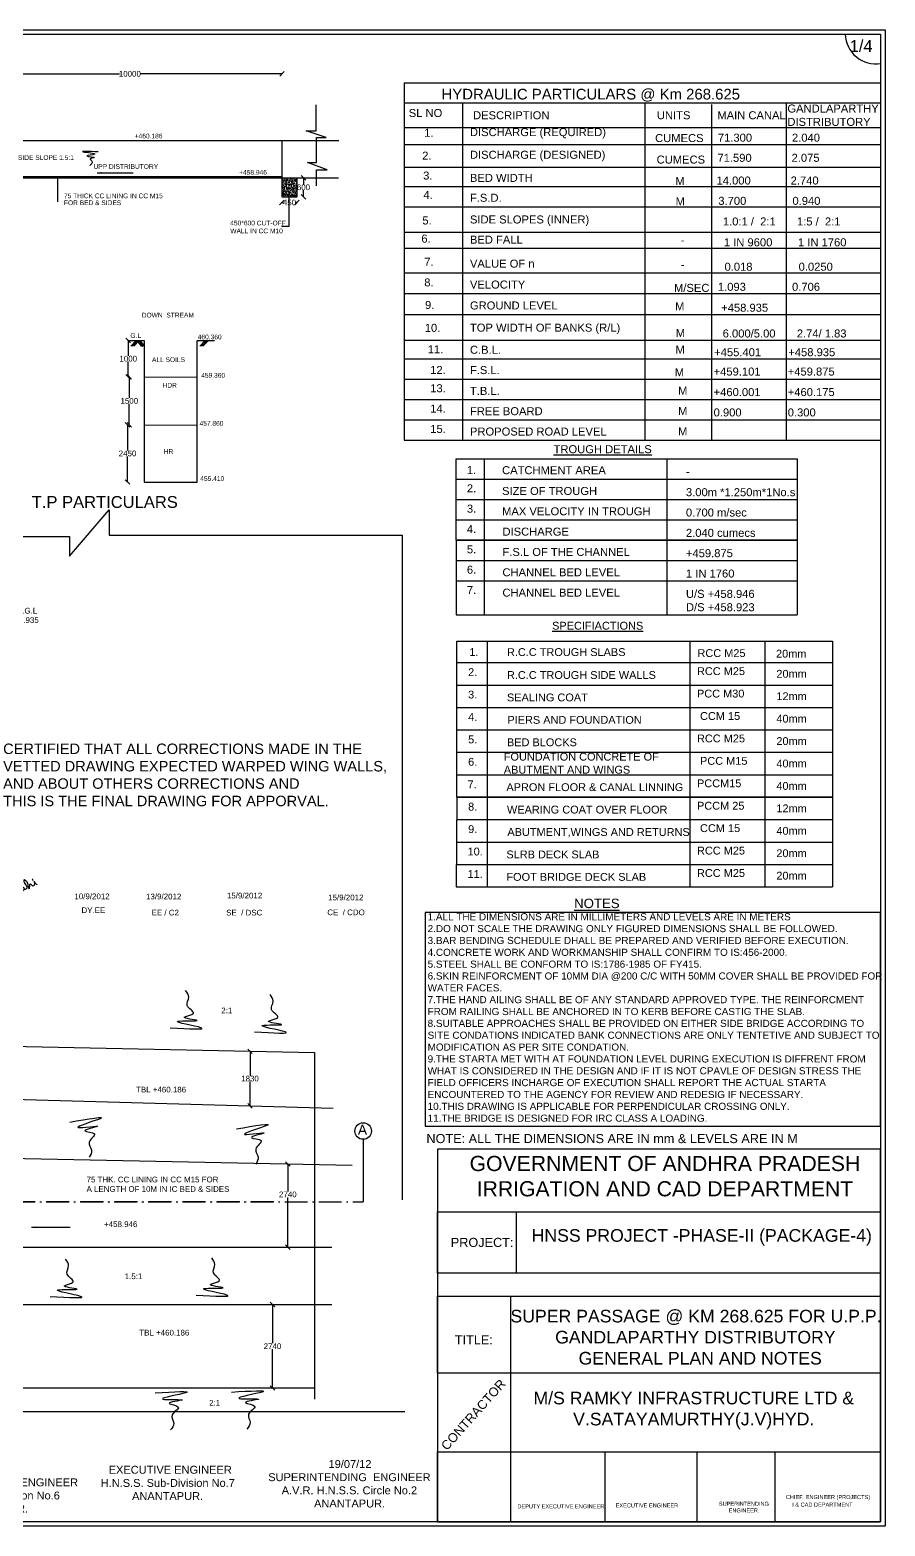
# Model space of a CAD drawing. Header units: millimetres. Extents: x 5124 to 6568637, y 2311 to 91879094.
# Drawn here: x 3508183 to 3526245, y 45929697 to 45961308 of the extents above; entities that cross this region are included whole.
import ezdxf

# ---------------------------------------------------------------- set-up
doc = ezdxf.new("R2010")
doc.units = ezdxf.units.MM
doc.header["$MEASUREMENT"] = 0
doc.linetypes.add('ACAD_ISO10W100', pattern=[18, 12, -3, 0, -3])
for name, color, linetype in [('DIMENSION', 7, 'Continuous'), ('DRAWING', 7, 'Continuous'), ('TEXT', 7, 'Continuous')]:
    doc.layers.add(name, color=color, linetype=linetype)
doc.styles.get("Standard").update_dxf_attribs({"font": 'arial.ttf', "height": 120})
doc.dimstyles.get("Standard").update_dxf_attribs({"dimtxt": 200, "dimasz": 110, "dimexe": 0.18, "dimexo": 0.0625, "dimgap": 0.09, "dimtad": 0, "dimtih": 1, "dimtoh": 1, "dimdec": 0, "dimzin": 0, "dimdsep": 46, "dimtxsty": 'Standard', "dimblk": 'OBLIQUE', "dimcen": 0.09, "dimse1": 1, "dimse2": 1, "dimadec": 0, "dimazin": 0, "dimtfac": 1, "dimtdec": 0, "dimtofl": 0, "dimtmove": 0, "dimatfit": 3, "dimfxl": 1, "dimtolj": 1, "dimtzin": 0, "dimarcsym": 0})

# ---------------------------------------------------------------- blocks, each defined once
blk = doc.blocks.new('_Oblique')
at = {"color": 0, "linetype": 'ByBlock', "lineweight": -2}
blk.add_line((-0.5, -0.5), (0.5, 0.5), dxfattribs=at)
blk = doc.blocks.new('*D53')
at = {"layer": 'Defpoints', "color": 0}
for p in [(3510259, 45954744), (3510593, 45954744), (3510593, 45953978)]:
    blk.add_point(p, dxfattribs=at)
at = {"layer": 'TEXT', "color": 0, "lineweight": -2}
for p, q in [((3510259, 45954744), (3510259, 45954423)), ((3510259, 45953978), (3510259, 45954300))]:
    blk.add_line(p, q, dxfattribs=at)
at = {"layer": 'TEXT', "color": 0, "lineweight": -2, "xscale": 95, "yscale": 95, "zscale": 95}
for p, rotation in [((3510259, 45954744), 90), ((3510259, 45953978), 270)]:
    blk.add_blockref('_Oblique', p, dxfattribs=dict(at, rotation=rotation))
at = {"layer": 'TEXT', "color": 0, "insert": (3510259, 45954361), "char_height": 120, "attachment_point": 5}
blk.add_mtext('\\A1;1000', dxfattribs=at)
blk = doc.blocks.new('*D54')
at = {"layer": 'Defpoints', "color": 0}
for p in [(3510593, 45953978), (3510282, 45952963), (3510593, 45952963)]:
    blk.add_point(p, dxfattribs=at)
at = {"layer": 'TEXT', "color": 0, "lineweight": -2}
for p, q in [((3510282, 45953978), (3510282, 45953532)), ((3510282, 45952963), (3510282, 45953409))]:
    blk.add_line(p, q, dxfattribs=at)
at = {"layer": 'TEXT', "color": 0, "lineweight": -2, "xscale": 95, "yscale": 95, "zscale": 95}
for p, rotation in [((3510282, 45953978), 90), ((3510282, 45952963), 270)]:
    blk.add_blockref('_Oblique', p, dxfattribs=dict(at, rotation=rotation))
at = {"layer": 'TEXT', "color": 0, "insert": (3510282, 45953470), "char_height": 120, "attachment_point": 5}
blk.add_mtext('\\A1;1500', dxfattribs=at)
blk = doc.blocks.new('*D55')
at = {"layer": 'Defpoints', "color": 0}
for p in [(3510593, 45952963), (3510244, 45951755), (3510593, 45951755)]:
    blk.add_point(p, dxfattribs=at)
at = {"layer": 'TEXT', "color": 0, "lineweight": -2}
for p, q in [((3510244, 45952963), (3510244, 45952420)), ((3510244, 45951755), (3510244, 45952298))]:
    blk.add_line(p, q, dxfattribs=at)
at = {"layer": 'TEXT', "color": 0, "lineweight": -2, "xscale": 95, "yscale": 95, "zscale": 95}
for p, rotation in [((3510244, 45952963), 90), ((3510244, 45951755), 270)]:
    blk.add_blockref('_Oblique', p, dxfattribs=dict(at, rotation=rotation))
at = {"layer": 'TEXT', "color": 0, "insert": (3510244, 45952359), "char_height": 120, "attachment_point": 5}
blk.add_mtext('\\A1;2450', dxfattribs=at)
blk = doc.blocks.new('*D98')
at = {"layer": 'Defpoints', "color": 0}
for p in [(3513825, 45958182), (3513960, 45958182), (3513825, 45957782)]:
    blk.add_point(p, dxfattribs=at)
at = {"layer": 'DIMENSION', "color": 0, "lineweight": -2}
for p, q in [((3513960, 45958182), (3513960, 45958044)), ((3513960, 45957782), (3513960, 45957921))]:
    blk.add_line(p, q, dxfattribs=at)
at = {"layer": 'DIMENSION', "color": 0, "lineweight": -2, "xscale": 95, "yscale": 95, "zscale": 95}
for p, rotation in [((3513960, 45958182), 90), ((3513960, 45957782), 270)]:
    blk.add_blockref('_Oblique', p, dxfattribs=dict(at, rotation=rotation))
at = {"layer": 'DIMENSION', "color": 0, "insert": (3513960, 45957982), "char_height": 120, "attachment_point": 5}
blk.add_mtext('\\A1;600', dxfattribs=at)
blk = doc.blocks.new('*D99')
at = {"layer": 'Defpoints', "color": 0}
for p in [(3513505, 45957782), (3513825, 45957782), (3513825, 45957660)]:
    blk.add_point(p, dxfattribs=at)
at = {"layer": 'DIMENSION', "color": 0, "lineweight": -2}
for p, q in [((3513505, 45957660), (3513530, 45957660)), ((3513825, 45957660), (3513800, 45957660))]:
    blk.add_line(p, q, dxfattribs=at)
at = {"layer": 'DIMENSION', "color": 0, "lineweight": -2, "xscale": 95, "yscale": 95, "zscale": 95, "rotation": 180}
blk.add_blockref('_Oblique', (3513505, 45957660), dxfattribs=at)
at = {"layer": 'DIMENSION', "color": 0, "lineweight": -2, "xscale": 95, "yscale": 95, "zscale": 95}
blk.add_blockref('_Oblique', (3513825, 45957660), dxfattribs=at)
at = {"layer": 'DIMENSION', "color": 0, "insert": (3513665, 45957660), "char_height": 120, "attachment_point": 5}
blk.add_mtext('\\A1;450', dxfattribs=at)
blk = doc.blocks.new('*D100')
at = {"layer": 'Defpoints', "color": 0}
for p in [(3507080, 45960387), (3513506, 45960380), (3513506, 45960366)]:
    blk.add_point(p, dxfattribs=at)
at = {"layer": 'DIMENSION', "color": 0, "lineweight": -2}
for p, q in [((3507080, 45960380), (3510073, 45960380)), ((3513506, 45960380), (3510513, 45960380))]:
    blk.add_line(p, q, dxfattribs=at)
at = {"layer": 'DIMENSION', "color": 0, "lineweight": -2, "xscale": 95, "yscale": 95, "zscale": 95, "rotation": 180}
blk.add_blockref('_Oblique', (3507080, 45960380), dxfattribs=at)
at = {"layer": 'DIMENSION', "color": 0, "lineweight": -2, "xscale": 95, "yscale": 95, "zscale": 95}
blk.add_blockref('_Oblique', (3513506, 45960380), dxfattribs=at)
at = {"layer": 'DIMENSION', "color": 0, "insert": (3510293, 45960380), "char_height": 120, "attachment_point": 5}
blk.add_mtext('\\A1;10000', dxfattribs=at)
blk = doc.blocks.new('*D109')
at = {"layer": 'Defpoints', "color": 0}
for p in [(3512831, 45939727), (3512935, 45939727), (3512910, 45938576)]:
    blk.add_point(p, dxfattribs=at)
at = {"layer": 'DIMENSION', "color": 0, "lineweight": -2}
for p, q in [((3512831, 45939727), (3512831, 45939213)), ((3512831, 45938576), (3512831, 45939090))]:
    blk.add_line(p, q, dxfattribs=at)
at = {"layer": 'DIMENSION', "color": 0, "lineweight": -2, "xscale": 95, "yscale": 95, "zscale": 95}
for p, rotation in [((3512831, 45939727), 90), ((3512831, 45938576), 270)]:
    blk.add_blockref('_Oblique', p, dxfattribs=dict(at, rotation=rotation))
at = {"layer": 'DIMENSION', "color": 0, "insert": (3512831, 45939151), "char_height": 120, "attachment_point": 5}
blk.add_mtext('\\A1;1830', dxfattribs=at)
blk = doc.blocks.new('*D110')
at = {"layer": 'Defpoints', "color": 0}
for p in [(3513629, 45937346), (3513722, 45937346), (3513718, 45935589)]:
    blk.add_point(p, dxfattribs=at)
at = {"layer": 'DIMENSION', "color": 0, "lineweight": -2}
for p, q in [((3513629, 45937346), (3513629, 45936765)), ((3513629, 45935589), (3513629, 45936642))]:
    blk.add_line(p, q, dxfattribs=at)
at = {"layer": 'DIMENSION', "color": 0, "lineweight": -2, "xscale": 95, "yscale": 95, "zscale": 95}
for p, rotation in [((3513629, 45937346), 90), ((3513629, 45935589), 270)]:
    blk.add_blockref('_Oblique', p, dxfattribs=dict(at, rotation=rotation))
at = {"layer": 'DIMENSION', "color": 0, "insert": (3513629, 45936704), "char_height": 120, "attachment_point": 5}
blk.add_mtext('\\A1;2740', dxfattribs=at)
blk = doc.blocks.new('*D111')
at = {"layer": 'Defpoints', "color": 0}
for p in [(3513305, 45934378), (3513661, 45934378), (3513748, 45932615)]:
    blk.add_point(p, dxfattribs=at)
at = {"layer": 'DIMENSION', "color": 0, "lineweight": -2}
for p, q in [((3513305, 45934378), (3513305, 45933558)), ((3513305, 45932615), (3513305, 45933435))]:
    blk.add_line(p, q, dxfattribs=at)
at = {"layer": 'DIMENSION', "color": 0, "lineweight": -2, "xscale": 95, "yscale": 95, "zscale": 95}
for p, rotation in [((3513305, 45934378), 90), ((3513305, 45932615), 270)]:
    blk.add_blockref('_Oblique', p, dxfattribs=dict(at, rotation=rotation))
at = {"layer": 'DIMENSION', "color": 0, "insert": (3513305, 45933496), "char_height": 120, "attachment_point": 5}
blk.add_mtext('\\A1;2740', dxfattribs=at)

msp = doc.modelspace()

# ---------------------------------------------------------------- hatches: boundary and pattern name
at = {"layer": 'DRAWING'}
h = msp.add_hatch(dxfattribs=at)
h.set_pattern_fill('AR-CONC,_O', color=256, scale=10)
h.set_pattern_definition([(50, (0, 0), (71.72601826, -6.2752135), [7.5, -82.5]), (355, (0, 0), (-13.87513336, 75.21921337), [6, -66]), (100.4514, (5.98, -0.52), (57.85093817, 68.94395421), [6.374019, -70.1142112]), (46.1842, (0, 20), (106.72410486, -16.55190143), [11.25, -123.75]), (96.6356, (8.89, 18.62), (93.46627055, 97.4117871), [9.5610288, -105.1713]), (351.1842, (0, 20), (93.46619451, 97.4118601), [9, -99]), (21, (10, 15), (59.69070521, -40.26188907), [7.5, -82.5]), (326, (10, 15), (24.33153319, 72.5150045), [6, -66]), (71.4514, (14.974, 11.645), (84.02226286, 32.25304967), [6.374019, -70.1142112]), (37.5, (0, 0), (1.215985532, 33.289385383), [0, -65.2, 0, -67, 0, -66.25]), (7.5, (0, 0), (26.306953744, 39.441171188), [0, -38.2, 0, -63.7, 0, -25.25]), (327.5, (-22.3, 0), (53.382243617, -2.255487173), [0, -25, 0, -78, 0, -103.5]), (317.5, (-32.3, 0), (58.318616934, 10.010498233), [0, -32.5, 0, -51.8, 0, -73.5])])
h.paths.add_polyline_path([(3513825, 45958182), (3513505, 45958182), (3513505, 45957782.5), (3513825, 45957782.5)])

# ---------------------------------------------------------------- linework, layer by layer
at = {"layer": 'DIMENSION'}
msp.add_circle((3515221.4, 45938043.6), 175.3, dxfattribs=at)
at = {"layer": 'DRAWING'}
for points in [[(3473293, 45961307.5), (3526245, 45961307.5), (3526245, 45929697), (3473293, 45929697)], [(3473386.1, 45961214.4), (3526151.9, 45961214.4), (3526151.9, 45929790.1), (3473386.1, 45929790.1)], [(3526151.9, 45942663), (3516528.5, 45942663), (3516528.5, 45938143), (3526151.9, 45938143)]]:
    msp.add_lwpolyline(points, close=True, dxfattribs=at)
for points in [[(3514234.5, 45958013), (3514234.5, 45958352.5), (3514458, 45958352.5), (3514042.5, 45958506), (3514235.5, 45958506), (3514235.5, 45959037), (3514438.5, 45959037), (3514019, 45959178.5), (3514225, 45959178.5), (3514225, 45959727)], [(3507080, 45958972.5), (3514708, 45958972.5)], [(3513505, 45958972.5), (3513505, 45957782.5), (3513825, 45957782.5), (3513825, 45958182)], [(3495400, 45958213), (3513505, 45958213)], [(3495400, 45958182), (3513505, 45958182)], [(3513505, 45958182), (3514702.5, 45958182)], [(3495402, 45950634.5), (3499574.5, 45950634.5), (3499574.5, 45950144.5), (3500237, 45951147), (3500237, 45950616.5), (3504066.5, 45950616.5), (3504066.5, 45950150), (3504758, 45951153.5), (3504758, 45950602), (3509020.5, 45950602), (3509020.5, 45950191), (3509858, 45951165), (3509858, 45950635.5), (3516045.5, 45950635.5), (3516043, 45936586.5)], [(3517186, 45950525.4), (3517186, 45948950.5)], [(3524388, 45950525.4), (3524388, 45948950.5)], [(3517200.6, 45945097.4), (3517185, 45943201.8)], [(3525132.7, 45945097.4), (3525132.7, 45943201.8)], [(3507762.5, 45939838.5), (3514190.5, 45939699.5), (3514190.5, 45932375.5)], [(3507565, 45938723), (3514584.5, 45938530)], [(3505642.5, 45937512), (3514990.5, 45937320.5)], [(3516101.5, 45932110.5), (3504473, 45932110.5), (3504473, 45931660.5), (3503556.5, 45932718.5), (3503556.5, 45932156.5), (3490920.5, 45932156.5), (3490920.5, 45931728), (3490611, 45932729.5), (3490611, 45932159.5), (3486282.5, 45932159.5), (3486282.5, 45931802), (3485703, 45932633), (3485703, 45932186), (3474026.5, 45932186), (3474026.5, 45936550.5)], [(3505642.5, 45935589), (3514560, 45935589)], [(3507565, 45934378), (3514560, 45934378)], [(3507713.5, 45932615), (3514190.5, 45932615)]]:
    msp.add_lwpolyline(points, dxfattribs=at)
at = {"layer": 'DRAWING', "linetype": 'ACAD_ISO10W100', "ltscale": 40}
for points in [[(3513334.5, 45936550.5), (3505642.5, 45936550.5)], [(3505642.5, 45936550.5), (3515221.4, 45936550.5)]]:
    msp.add_lwpolyline(points, dxfattribs=at)
at = {"layer": 'DRAWING'}
for points in [[(3509623.2, 45958732), (3509309.2, 45958732), (3509546.7, 45958679.5), (3509387.7, 45958645.5), (3509540.7, 45958609), (3509452.2, 45958583), (3509492.7, 45958532.5), (3509448.2, 45958440)], [(3508065.5, 45943162.5), (3508019, 45943108), (3507997.5, 45943180), (3508012.5, 45943205), (3508045.5, 45943186.5), (3508069.5, 45943156), (3508072, 45943152.5), (3508090.5, 45943153.5), (3508108.5, 45943167.5), (3508126, 45943177.5), (3508122, 45943195), (3508106, 45943230.5), (3508061.5, 45943323.5), (3508061.5, 45943352.5), (3508114.5, 45943314.5), (3508140, 45943236.5), (3508169, 45943160), (3508194, 45943268), (3508247, 45943223), (3508281, 45943248), (3508278.5, 45943302), (3508273.5, 45943309.5), (3508272.5, 45943313.5), (3508330, 45943253), (3508331.5, 45943255.5), (3508334, 45943257)], [(3508247, 45943345), (3508244, 45943359), (3508231.5, 45943358), (3508234.5, 45943350.5), (3508245.5, 45943346.5), (3508250, 45943346.5)], [(3511144.5, 45940226.5), (3511790, 45940226.5), (3511308, 45940361.5), (3511714.5, 45940380.5), (3511443.5, 45940449.5), (3511635.5, 45940531.5), (3511506.5, 45940695), (3511538, 45940871), (3511472, 45941012.5)], [(3512926, 45940139.9), (3513571.5, 45940139.9), (3513089.5, 45940274.9), (3513496, 45940293.9), (3513225, 45940362.9), (3513417, 45940444.9), (3513288, 45940608.4), (3513319.5, 45940784.4), (3513253.5, 45940925.9)], [(3509023.5, 45938233.9), (3509665.2, 45938304.1), (3509200.8, 45938117.5), (3509606.9, 45938142.8), (3509345, 45938044.8), (3509544.8, 45937984.1), (3509434.4, 45937807.6), (3509484.9, 45937636), (3509434.7, 45937488.2)], [(3512542.3, 45938089.6), (3513184, 45938159.9), (3512719.6, 45937973.2), (3513125.7, 45937998.6), (3512863.8, 45937900.5), (3513063.6, 45937839.9), (3512953.2, 45937663.3), (3513003.7, 45937491.8), (3512953.5, 45937343.9)], [(3508606.5, 45934550.9), (3509252, 45934550.9), (3508770, 45934685.9), (3509176.5, 45934704.9), (3508905.5, 45934773.9), (3509097.5, 45934855.9), (3508968.5, 45935019.4), (3509000, 45935195.4), (3508934, 45935336.9)], [(3511695, 45934578.9), (3512340.5, 45934578.9), (3511858.5, 45934713.9), (3512265, 45934732.9), (3511994, 45934801.9), (3512186, 45934883.9), (3512057, 45935047.4), (3512088.5, 45935223.4), (3512022.5, 45935364.9)], [(3510825.5, 45932513.1), (3511471, 45932513.1), (3510989, 45932378.1), (3511395.5, 45932359.1), (3511124.5, 45932290.1), (3511316.5, 45932208.1), (3511187.5, 45932044.6), (3511219, 45931868.6), (3511153, 45931727.1)], [(3512439.5, 45932528.6), (3513085, 45932528.6), (3512603, 45932393.6), (3513009.5, 45932374.6), (3512738.5, 45932305.6), (3512930.5, 45932223.6), (3512801.5, 45932060.1), (3512833, 45931884.1), (3512767, 45931742.6)]]:
    msp.add_spline(points, degree=3, dxfattribs=at)
at = {"layer": 'TEXT'}
for points in [[(3526151.9, 45960632.1), (3526151.9, 45953079.8)], [(3516090, 45960192.5), (3516090, 45952640.2)], [(3526151.9, 45960192.5), (3526151.9, 45952640.2)], [(3524153.9, 45959767.3), (3524153.9, 45952640.2)], [(3510259.4, 45954744.2), (3510592.9, 45954744.2), (3510592.9, 45951755.2), (3511714.4, 45951755.2), (3511714.4, 45954744.2), (3512081.9, 45954744.2)], [(3510426.1, 45954744.2), (3510310.4, 45954623.2)], [(3510460.9, 45954744.2), (3510345.1, 45954623.2)], [(3510491.9, 45954744.2), (3510376.1, 45954623.2)], [(3510440.4, 45954744.2), (3510536.9, 45954616.2)], [(3510470.9, 45954744.2), (3510567.4, 45954616.2)], [(3510502.9, 45954744.2), (3510599.4, 45954616.2)], [(3511886.6, 45954744.2), (3511770.9, 45954623.2)], [(3511921.4, 45954744.2), (3511805.6, 45954623.2)], [(3511952.4, 45954744.2), (3511836.6, 45954623.2)], [(3510592.9, 45953978.2), (3511714.4, 45953974.2)], [(3510592.9, 45952962.7), (3511714.4, 45952958.7)], [(3524388, 45950525.4), (3517186, 45950525.4), (3517186, 45952244), (3524388, 45952244)], [(3517775.6, 45952244), (3517775.6, 45948950.5)], [(3521635, 45952244), (3521635, 45948950.5)], [(3524388, 45952244), (3524388, 45950525.4)], [(3517839.2, 45948391.5), (3517839.2, 45943201.8)], [(3522121.6, 45948391.5), (3522121.6, 45943201.8)], [(3523708.3, 45948391.5), (3523708.3, 45943201.8)], [(3518454.5, 45936335.9), (3518454.5, 45935038.3)], [(3518335.5, 45934552.1), (3518335.5, 45929790.1)], [(3520324.7, 45931267.1), (3520324.7, 45929790.1)], [(3522266.5, 45931267.1), (3522266.5, 45929790.1)], [(3523915.3, 45931267.1), (3523915.3, 45929790.1)]]:
    msp.add_lwpolyline(points, dxfattribs=at)
at = {"layer": 'TEXT', "ltscale": 0.02}
for points in [[(3516090, 45960192.5), (3526151.9, 45960192.5)], [(3516090, 45959767.3), (3526151.9, 45959767.3)], [(3517321.7, 45959767.3), (3517321.7, 45952640.2)], [(3521172.4, 45959767.3), (3521172.4, 45952640.2)], [(3522577.8, 45959732.7), (3522577.8, 45952640.2)], [(3516090, 45959248.3), (3526151.9, 45959248.3)], [(3516090, 45958883.5), (3526151.9, 45958883.5)], [(3516090, 45958404.7), (3526151.9, 45958404.7)], [(3516090, 45957999.6), (3526151.9, 45957999.6)], [(3516090, 45957570), (3526151.9, 45957570)], [(3516090, 45957037.6), (3526151.9, 45957037.6)], [(3516090, 45956693.9), (3526151.9, 45956693.9)], [(3516090, 45956178.3), (3526151.9, 45956178.3)], [(3516090, 45955736.4), (3526151.9, 45955736.4)], [(3516090, 45955294.4), (3526151.9, 45955294.4)], [(3516090, 45954751.6), (3526151.9, 45954751.6)], [(3516090, 45954358.8), (3526151.9, 45954358.8)], [(3516090, 45953929.2), (3526151.9, 45953929.2)], [(3516090, 45953499.5), (3526151.9, 45953499.5)], [(3516090, 45953069.9), (3526151.9, 45953069.9)], [(3516090, 45952640.2), (3526151.9, 45952640.2)], [(3517186, 45952244), (3524388, 45952244)], [(3517186, 45951814.3), (3524388, 45951814.3)], [(3517186, 45951384.7), (3524388, 45951384.7)], [(3517186, 45950955.1), (3524388, 45950955.1)], [(3517186, 45950525.4), (3524388, 45950525.4)], [(3517186, 45950525.4), (3524388, 45950525.4)], [(3517186, 45950095.8), (3524388, 45950095.8)], [(3517186, 45949666.1), (3524388, 45949666.1)], [(3517186, 45948950.5), (3524388, 45948950.5)], [(3517200.6, 45947940.7), (3525132.7, 45947940.7)], [(3517200.6, 45947466.8), (3525132.7, 45947466.8)], [(3517200.6, 45946992.9), (3525132.7, 45946992.9)], [(3517200.6, 45946992.9), (3525132.7, 45946992.9)], [(3517200.6, 45946519), (3525132.7, 45946519)], [(3517200.6, 45946045.1), (3525132.7, 45946045.1)], [(3517188.9, 45945571.2), (3525132.7, 45945571.2)], [(3517200.6, 45945097.4), (3525132.7, 45945097.4)], [(3517200.6, 45944623.5), (3525132.7, 45944623.5)], [(3517188.9, 45944149.6), (3525132.7, 45944149.6)], [(3517188.9, 45943675.7), (3525132.7, 45943675.7)], [(3517188.9, 45943201.8), (3525132.7, 45943201.8)]]:
    msp.add_lwpolyline(points, dxfattribs=at)
at = {"layer": 'TEXT'}
for points in [[(3517200.6, 45948391.5), (3525132.7, 45948391.5), (3525132.7, 45945097.4), (3517200.6, 45945097.4)], [(3526151.9, 45937662.1), (3516792.6, 45937662.1), (3516792.6, 45929790.1), (3526151.9, 45929790.1)], [(3516792.6, 45936335.9), (3526151.9, 45936335.9), (3526151.9, 45935038.3), (3516792.6, 45935038.3)], [(3516792.6, 45934552.1), (3526151.9, 45934552.1), (3526151.9, 45932924.4), (3516792.6, 45932924.4)], [(3516792.6, 45931267.1), (3526151.9, 45931267.1), (3526151.9, 45929790.1), (3516792.6, 45929790.1)]]:
    msp.add_lwpolyline(points, close=True, dxfattribs=at)
msp.add_arc((3526046.6, 45961232.7), 641.8, 181.62867, 279.44511, dxfattribs=at)

# ---------------------------------------------------------------- texts
at = {"layer": 'DRAWING', "char_height": 169.08, "attachment_point": 1}
for s, insert, width in [('GANDLAPARTHY\\PDISTRIBUTORY', (3524181.9, 45959731), 2130.402), ('CUMECS', (3521387.4, 45959107.3), 1049.458), ('M \\P', (3521820.2, 45957772.7), 169.662), ('M \\P', (3521823.5, 45954990.5), 169.662), ('M \\P', (3521802.4, 45954159.9), 169.662)]:
    msp.add_mtext(s, dxfattribs=dict(at, insert=insert, width=width))
at = {"layer": 'TEXT'}
for s, height, p in [('1/4', 250, (3525496.5, 45960841.9)), ('+460.186', 100, (3510395.7, 45959015.5)), ('SIDE SLOPE 1.5:1', 100, (3507930.7, 45958560.1)), ('UPP DISTRIBUTORY', 100, (3509524.6, 45958371.4)), ('+458.946', 100, (3512601.7, 45958248)), ('75 THICK CC LINING IN CC M15', 100, (3508901.3, 45957751.2)), ('FOR BED & SIDES', 100, (3508900.4, 45957606.1)), ('DOWN  STREAM', 100, (3510544.4, 45955232.2)), ('G.L', 100, (3510304.7, 45954798.8)), ('460.360', 100, (3511727.4, 45954770.7)), ('ALL SOILS', 100, (3510759.9, 45954290.7)), ('HDR', 100, (3510983, 45953750.7)), ('459.360', 100, (3511800.5, 45953960)), ('457.860', 100, (3511765, 45952946)), ('HR', 100, (3511009.6, 45952351)), ('455.410', 100, (3511781.5, 45951780)), ('T.P PARTICULARS', 250, (3508220.8, 45951208.8)), ('I & CAD DEPARTMENT', 84.716, (3524283.6, 45930108.2))]:
    msp.add_text(s, height=height, dxfattribs=at).set_placement(p)
msp.add_text('CONTRACTOR', height=191.73, rotation=48.32395, dxfattribs=at).set_placement((3516991.1, 45931280.2))
at = {"layer": 'TEXT', "attachment_point": 1}
for s, insert, char_height, width in [('\\PHYDRAULIC PARTICULARS @ Km 268.625', (3516876.4, 45960438.9), 225.439, 9587.73), (' SL NO', (3516118.5, 45959636.8), 169.08, 1246.691), (' DESCRIPTION ', (3517476.5, 45959589), 169.08, 2881.579), ('UNITS', (3521425, 45959589), 169.08, 1122.152), ('MAIN CANAL   ', (3522702.6, 45959589), 169.08, 4726.042), ('1.', (3516510.3, 45959219.2), 169.08, 249.601), ('DISCHARGE (REQUIRED)', (3517476.5, 45959233.2), 169.08, 4714.53), ('71.300 ', (3522713.2, 45959115.3), 169.08, 930.583), ('2.040', (3524278.9, 45959115.3), 169.08, 930.583), ('2.', (3516466.9, 45958735.1), 169.08, 249.601), ('DISCHARGE (DESIGNED)', (3517476.5, 45958754.5), 169.08, 4692.95), ('  \\PCUMECS \\P ', (3521419.4, 45958934.6), 169.08, 1054.794), ('\\P71.590', (3522705.1, 45958972.1), 169.08, 1151.34), ('\\P2.075', (3524270.8, 45958972.1), 169.08, 1151.34), ('3.', (3516488.1, 45958314.9), 169.08, 249.601), ('BED WIDTH', (3517476.5, 45958266.4), 169.08, 2134.305), ('M ', (3521815.3, 45958200.5), 169.08, 198.828), ('14.000', (3522685.2, 45958210.4), 169.08, 615.829), ('2.740', (3524250.8, 45958210.4), 169.08, 615.829), ('4.', (3516494.2, 45957906.1), 169.08, 249.601), ('F.S.D.', (3517476.5, 45957845.9), 169.08, 1042.135), ('3.700 ', (3522723.1, 45957780.8), 169.08, 773.206), ('0.940', (3524288.8, 45957780.8), 169.08, 773.206), ('450*600 CUT-OFF \\PWALL IN CC M10', (3512414.3, 45957277.5), 100, 1654.139), ('5.', (3516471.6, 45957366.4), 169.08, 249.601), ('SIDE SLOPES (INNER)', (3517476.5, 45957387.3), 169.08, 17183.654), ('1.0:1 /  2:1', (3522818.9, 45957345.5), 169.08, 1700.624), ('1:5 /  2:1', (3524384.5, 45957345.5), 169.08, 1239.041), ('6.', (3516450.9, 45956982.7), 169.08, 249.601), ('BED FALL', (3517476.5, 45956960.7), 169.08, 1805.069), ('-', (3521928.1, 45956951.6), 169.1, 198.828), ('1 IN 9600', (3522840.2, 45956904.7), 169.08, 1182.746), ('1 IN 1760', (3524405.8, 45956904.7), 169.08, 1182.746), ('7.', (3516511.4, 45956492.5), 169.08, 249.601), ('VALUE OF n', (3517476.5, 45956454.2), 169.08, 2231.892), ('-', (3521928.1, 45956436), 169.1, 198.828), (' 0.018 \\P', (3522788.2, 45956389.1), 169.08, 774.312), (' 0.0250', (3524353.8, 45956389.1), 169.08, 774.312), ('8.', (3516511.4, 45956057.5), 169.08, 249.601), ('VELOCITY', (3517476.5, 45956012.3), 169.08, 1929.583), ('M/SEC', (3521787.2, 45955942), 169.08, 733.413), ('1.093', (3522714.2, 45955964.8), 169.08, 773.897), ('0.706', (3524279.9, 45955964.8), 169.08, 773.897), ('9.', (3516527.6, 45955581.2), 169.08, 249.601), ('GROUND LEVEL', (3517476.5, 45955570.3), 169.08, 4437.375), ('M ', (3521808.9, 45955553.9), 169.08, 198.828), ('+458.935', (3522783.3, 45955522.7), 169.08, 773.206), ('10.', (3516522.4, 45955097.8), 169.08, 249.601), ('TOP WIDTH OF BANKS (R/L)', (3517476.5, 45955101.4), 169.08, 5235.12), ('6.000/5.00 ', (3522815, 45954978.6), 169.08, 1402.576), ('2.74/ 1.83', (3524380.7, 45954978.6), 169.08, 1402.576), ('11.', (3516585.1, 45954645), 169.08, 249.601), ('C.B.L.', (3517476.5, 45954634.7), 169.08, 1033.35), ('M ', (3521817.7, 45954638.3), 169.08, 198.828), ('+455.401', (3522635.4, 45954582.9), 169.08, 1253.904), ('+458.935', (3524201.1, 45954582.9), 169.08, 1253.904), ('12.', (3516637.4, 45954207.8), 169.08, 249.601), ('F.S.L.', (3517476.5, 45954205.1), 169.08, 977.205), ('\\P+459.101', (3522623.6, 45954456.1), 169.08, 2406.588), ('\\P+459.875', (3524189.2, 45954456.1), 169.08, 2406.588), ('13.', (3516638.2, 45953821.6), 169.08, 249.601), ('T.B.L.', (3517476.5, 45953766.1), 169.08, 1000.121), ('M ', (3521873.3, 45953769.8), 169.08, 340.086), ('+460.001', (3522623.6, 45953740.2), 169.08, 3060.399), ('+460.175', (3524189.2, 45953740.2), 169.08, 3060.399), ('14.', (3516638.2, 45953392), 169.08, 249.601), ('FREE BOARD', (3517476.5, 45953336.5), 169.08, 2565.018), ('M ', (3521873.3, 45953340.1), 169.08, 340.086), ('0.900', (3522623.6, 45953310.6), 169.08, 1253.904), ('0.300', (3524189.2, 45953310.6), 169.08, 1253.904), ('15.', (3516638.2, 45952962.3), 169.08, 249.601), ('PROPOSED ROAD LEVEL', (3517476.5, 45952906.9), 169.08, 3308.131), ('M ', (3521873.3, 45952910.5), 169.08, 340.086), ('1.', (3517411.1, 45952093), 169.08, 249.601), ('CATCHMENT AREA', (3518155.3, 45952090.2), 169.08, 2719.603), ('\\P-', (3522039.1, 45952341.3), 169.1, 2406.588), ('2.', (3517411.9, 45951706.8), 169.08, 249.601), ('SIZE OF TROUGH', (3518155.3, 45951651.3), 169.08, 2023.054), ('3.00m *1.250m*1No.s', (3522039.1, 45951625.4), 169.08, 3060.399), ('3.', (3517411.9, 45951277.2), 169.08, 249.601), ('MAX VELOCITY IN TROUGH', (3518155.3, 45951221.7), 169.08, 3606.545), ('0.700 m/sec', (3522039.1, 45951195.8), 169.08, 2239.959), ('4.', (3517411.9, 45950847.5), 169.08, 249.601), ('DISCHARGE', (3518163.3, 45950792), 169.08, 3308.131), ('2.040 cumecs', (3522039.1, 45950766.1), 169.08, 2128.859), ('5.', (3517411.9, 45950417.9), 169.08, 249.601), ('F.S.L OF THE CHANNEL', (3518163.3, 45950362.4), 169.08, 3308.131), ('+459.875', (3522039.1, 45950336.5), 169.08, 2128.859), ('6.', (3517411.9, 45949988.2), 169.08, 249.601), ('CHANNEL BED LEVEL', (3518163.3, 45949932.8), 169.08, 3308.131), ('1 IN 1760', (3522039.1, 45949906.9), 169.08, 2128.859), ('7.', (3517411.9, 45949558.6), 169.08, 249.601), ('CHANNEL BED LEVEL', (3518163.3, 45949503.1), 169.08, 3308.131), ('U/S +458.946\\PD/S +458.923', (3522039.1, 45949477.2), 169.08, 2128.859), ('AVG.G.L\\P+458.935', (3507665.4, 45949097.7), 120, 581.969), ('{\\LSPECIFIACTIONS}', (3519211.5, 45948802.6), 165.449, 4646.735), ('1.', (3517463.7, 45948248.1), 165.45, 275.309), ('R.C.C TROUGH SLABS', (3518258.1, 45948245), 165.449, 4646.735), ('RCC M25', (3522282.6, 45948223.8), 165.45, 992.321), ('20mm', (3523942, 45948211.3), 165.45, 992.321), ('2.', (3517438.1, 45947822.1), 165.45, 275.309), ('R.C.C TROUGH SIDE WALLS', (3518258.1, 45947760.9), 165.449, 3750.82), ('RCC M25', (3522272.3, 45947842.5), 165.45, 992.321), ('20mm', (3523949.2, 45947786.5), 165.45, 992.321), ('3.', (3517438.1, 45947348.2), 165.45, 275.309), ('SEALING COAT', (3518258.1, 45947287), 165.449, 3978.006), ('PCC M30', (3522272.3, 45947368.6), 165.45, 992.321), ('12mm', (3523949.2, 45947312.6), 165.45, 992.321), ('4.', (3517438.1, 45946874.3), 165.45, 275.309), ('PIERS AND FOUNDATION', (3518266.9, 45946813.1), 165.449, 3648.856), (' CCM 15', (3522272.3, 45946894.7), 165.45, 992.321), ('40mm', (3523949.2, 45946838.7), 165.45, 992.321), ('CERTIFIED THAT ALL CORRECTIONS MADE IN THE \\PVETTED DRAWING EXPECTED WARPED WING WALLS,\\PAND ABOUT OTHERS CORRECTIONS AND \\PTHIS IS THE FINAL DRAWING FOR APPORVAL. ', (3507616.4, 45946229.5), 220.453, 8128.317), ('5.', (3517438.1, 45946400.4), 165.45, 275.309), ('BED BLOCKS', (3518258.1, 45946339.2), 165.45, 3978.006), ('RCC M25', (3522272.3, 45946420.9), 165.45, 1302.421), ('20mm', (3523949.2, 45946364.8), 165.45, 992.321), ('6.', (3517438.1, 45945926.5), 165.45, 275.309), ('FOUNDATION CONCRETE OF ABUTMENT AND WINGS', (3518191.3, 45946035.7), 165.449, 3648.856), (' PCC M15', (3522272.3, 45945947), 165.45, 1360.521), ('40mm', (3523949.2, 45945890.9), 165.45, 992.321), ('7.', (3517426.4, 45945452.6), 165.45, 275.309), ('APRON FLOOR & CANAL LINNING', (3518246.4, 45945391.4), 165.449, 3978.006), ('\\pt330.9;PCCM15', (3522272.3, 45945473.1), 165.449, 992.321), ('40mm', (3523949.2, 45945417), 165.45, 992.321), ('8.', (3517438.1, 45944978.8), 165.45, 275.309), ('WEARING COAT OVER FLOOR ', (3518258.1, 45944917.6), 165.449, 3978.006), ('PCCM 25', (3522272.3, 45944999.2), 165.45, 992.321), ('12mm', (3523949.2, 45944943.1), 165.45, 992.321), ('9.', (3517438.1, 45944504.9), 165.45, 275.309), ('ABUTMENT,WINGS AND RETURNS', (3518266.9, 45944443.7), 165.449, 4458.756), (' CCM 15', (3522272.3, 45944525.3), 165.45, 992.321), ('40mm', (3523949.2, 45944469.2), 165.45, 992.321), ('10.', (3517426.4, 45944031), 165.45, 275.309), ('SLRB DECK SLAB', (3518246.4, 45943969.8), 165.449, 3978.006), ('\\pt330.9;RCC M25', (3522272.3, 45944051.4), 165.449, 992.321), ('20mm', (3523949.2, 45943995.3), 165.45, 992.321), ('11.', (3517426.4, 45943557.1), 165.45, 275.309), ('FOOT BRIDGE DECK SLAB', (3518246.4, 45943495.9), 165.449, 3978.006), ('\\pt330.9;RCC M25', (3522272.3, 45943577.5), 165.449, 992.321), ('20mm', (3523949.2, 45943521.4), 165.45, 992.321), ('10/9/2012', (3509122, 45943061.7), 120, 581.969), ('13/9/2012', (3510635.2, 45943058), 120, 581.969), ('15/9/2012', (3512343.7, 45943077.5), 120, 581.969), ('15/9/2012', (3514481.2, 45943038), 120, 581.969), ('DY.EE', (3509271.4, 45942768.1), 120, 581.969), (' EE / C2', (3510705.5, 45942718.7), 120, 805.889), ('SE  / DSC', (3512328, 45942717.9), 120, 805.889), ('CE  / CDO', (3514463.9, 45942723.7), 120, 805.889), ('{\\LNOTES}', (3519676.5, 45942953.2), 200, 3978.006), ('1.ALL THE DIMENSIONS ARE IN MILLIMETERS AND LEVELS ARE IN METERS\\P2.DO NOT SCALE THE DRAWING ONLY FIGURED DIMENSIONS SHALL BE FOLLOWED.\\P3.BAR BENDING SCHEDULE DHALL BE PREPARED AND VERIFIED BEFORE EXECUTION.\\P4.CONCRETE WORK AND WORKMANSHIP SHALL CONFIRM TO IS:456-2000.\\P5.STEEL SHALL BE CONFORM TO IS:1786-1985 OF FY415.\\P6.SKIN REINFORCMENT OF 10MM DIA @200 C/C WITH 50MM COVER SHALL BE PROVIDED FOR WATER FACES.\\P7.THE HAND AILING SHALL BE OF ANY STANDARD APPROVED TYPE. THE REINFORCMENT FROM RAILING SHALL BE ANCHORED IN TO KERB BEFORE CASTIG THE SLAB.\\P8.SUITABLE APPROACHES SHALL BE PROVIDED ON EITHER SIDE BRIDGE ACCORDING TO SITE CONDATIONS INDICATED BANK CONNECTIONS ARE ONLY TENTETIVE AND SUBJECT TO MODIFICATION AS PER SITE CONDATION.\\P9.THE STARTA MET WITH AT FOUNDATION LEVEL DURING EXECUTION IS DIFFRENT FROM WHAT IS CONSIDERED IN THE DESIGN AND IF IT IS NOT CPAVLE OF DESIGN STRESS THE FIELD OFFICERS INCHARGE OF EXECUTION SHALL REPORT THE ACTUAL STARTA ENCOUNTERED TO THE AGENCY FOR REVIEW AND REDESIG IF NECESSARY.\\P10.THIS DRAWING IS APPLICABLE FOR PERPENDICULAR CROSSING ONLY.\\P11.THE BRIDGE IS DESIGNED FOR IRC CLASS A LOADING.', (3516582.9, 45942645.8), 150.152, 9597.63), ('2:1', (3512224.1, 45940650.6), 120, 1373.487), ('TBL +460.186', (3510423.6, 45938979.3), 120, 1373.487), ('A', (3515108.4, 45938174.9), 210, 1329.683), ('NOTE: ALL THE DIMENSIONS ARE IN mm & LEVELS ARE IN M', (3516557.3, 45937980), 191.729, 7825.409), ('75 THK. CC LINING IN CC M15 FOR \\PA LENGTH OF 10M IN IC BED & SIDES', (3509378.6, 45937078.8), 120, 3036.72), ('+458.946', (3509748.6, 45936134.8), 120, 697.462), ('PROJECT:', (3517071.9, 45935786.4), 191.73, 1788.899), ('1.5:1', (3510183.9, 45935034.5), 120, 343.274), ('\\pi923.21;SUPER PASSAGE @ KM 268.625 FOR U.P.P. \\P\\pi1866.5;GANDLAPARTHY DISTRIBUTORY\\P\\pi2154.6;  GENERAL PLAN AND NOTES', (3517409.6, 45934266.5), 266.871, 9634.817), ('TBL +460.186', (3510492.1, 45933843.3), 120, 1373.487), ('TITLE:', (3517156.7, 45933727.5), 191.73, 1039.673), ('2:1', (3511968.1, 45932361.8), 120, 1373.487), ('\\pi1448.8;M/S RAMKY INFRASTRUCTURE LTD &\\P\\pi2286.6;V.SATAYAMURTHY(J.V)HYD.', (3517369.5, 45932535.6), 266.871, 9634.817), ('\\pi2423.7;19/07/12\\P\\pi1150.1;SUPERINTENDING  ENGINEER\\P\\pi1434.1;A.V.R. H.N.S.S. Circle No.2\\P\\pi2117.7;ANANTAPUR.', (3512066, 45931091.2), 166.736, 5716.547), ('\\pi1063.2;DEPUTY EXECUTIVE ENGINEER\\P\\pi1455.5;H.N.S.S. Sub-Division No.6 \\P\\pi2117.7;ANANTAPUR.', (3504525.3, 45930703.9), 166.736, 5716.547), ('\\pi1494.2;  EXECUTIVE ENGINEER\\P\\pi1455.4;H.N.S.S. Sub-Division No.7\\P\\pi2117.7;ANANTAPUR.', (3508221.9, 45930969.9), 166.736, 5716.547), ('DEPUTY EXECUTIVE ENGINEER  ', (3518479.3, 45930156.6), 84.716, 2379.31), ('  EXECUTIVE ENGINEER  ', (3520488.3, 45930174.9), 84.716, 2379.31), ('\\pi223.16;SUPERINTENDING \\P\\pi430.44;ENGINEER.', (3522510.5, 45930210.7), 84.716, 1492.265), ('CHIEF  ENGINEER (PROJECTS)', (3524148.5, 45930352), 84.716, 1908.494)]:
    msp.add_mtext(s, dxfattribs=dict(at, insert=insert, char_height=char_height, width=width))
at = {"layer": 'TEXT', "insert": (3519243, 45952533.9), "char_height": 169.08, "width": 2719.603, "attachment_point": 1, "line_spacing_factor": 0.7}
msp.add_mtext('{\\LTROUGH DETAILS}', dxfattribs=at)
at = {"layer": 'TEXT', "color": 7, "width": 9132.992, "attachment_point": 5}
for s, insert, char_height in [('GOVERNMENT OF ANDHRA PRADESH\\PIRRIGATION AND CAD DEPARTMENT', (3521595, 45937088.5), 320.245), ('HNSS PROJECT -PHASE-II (PACKAGE-4)', (3522373.2, 45935797.3), 266.871)]:
    msp.add_mtext(s, dxfattribs=dict(at, insert=insert, char_height=char_height))

# ---------------------------------------------------------------- dimensions: what is measured, and where the dimension line sits
at = {"layer": 'DIMENSION'}
for base, p1, p2, text, picture, middle in [((3513506.5, 45960380), (3507080, 45960387), (3513506.5, 45960365.5), '10000', '*D100', (3510293.2, 45960380)), ((3513825, 45957660.5), (3513505, 45957782.5), (3513825, 45957782.5), '450', '*D99', (3513665, 45957660.5))]:
    dim = msp.add_linear_dim(base=base, p1=p1, p2=p2, text=text, dimstyle='Standard', override={"dimasz": 95, "dimarcsym": 1}, dxfattribs=at)
    dim.commit()
    dim.dimension.update_dxf_attribs({"geometry": picture, "text_midpoint": middle})
for base, p1, p2, text, picture, middle in [((3513960.5, 45958182), (3513825, 45957782.5), (3513825, 45958182), '600', '*D98', (3513960.5, 45957982.2)), ((3512831.5, 45939726.6), (3512910.4, 45938576), (3512935.3, 45939726.6), '1830', '*D109', (3512831.5, 45939151.3)), ((3513305.5, 45934378), (3513748, 45932615), (3513661, 45934378), '2740', '*D111', (3513305.5, 45933496.5))]:
    dim = msp.add_linear_dim(base=base, p1=p1, p2=p2, angle=90, text=text, dimstyle='Standard', override={"dimasz": 95, "dimarcsym": 1}, dxfattribs=at)
    dim.commit()
    dim.dimension.update_dxf_attribs({"geometry": picture, "text_midpoint": middle})
dim = msp.add_linear_dim(base=(3513629, 45937346.5), p1=(3513717.5, 45935589), p2=(3513722.3, 45937346.5), angle=90, text='2740', dimstyle='Standard', override={"dimasz": 95, "dimarcsym": 1}, dxfattribs=at)
dim.commit()
dim.dimension.update_dxf_attribs({"geometry": '*D110', "text_midpoint": (3513629, 45936703.5), "dimtype": 160})
at = {"layer": 'TEXT'}
for base, p1, p2, text, picture, middle in [((3510259.4, 45954744.2), (3510592.9, 45953978.2), (3510592.9, 45954744.2), '1000', '*D53', (3510259.4, 45954361.2)), ((3510282.4, 45952962.7), (3510592.9, 45953978.2), (3510592.9, 45952962.7), '1500', '*D54', (3510282.4, 45953470.4)), ((3510243.9, 45951755.2), (3510592.9, 45952962.7), (3510592.9, 45951755.2), '2450', '*D55', (3510243.9, 45952358.9))]:
    dim = msp.add_linear_dim(base=base, p1=p1, p2=p2, angle=90, text=text, dimstyle='Standard', override={"dimasz": 95, "dimarcsym": 1}, dxfattribs=at)
    dim.commit()
    dim.dimension.update_dxf_attribs({"geometry": picture, "text_midpoint": middle})

# ---------------------------------------------------------------- leaders
at = {"layer": 'DIMENSION'}
msp.add_leader([(3515221.4, 45937868.3), (3515221.4, 45936550.5)], dimstyle='Standard', override={"dimasz": 95, "dimgap": 0.09, "dimtad": 0, "dimarcsym": 1}, dxfattribs=at)
at = {"layer": 'DRAWING'}
for points in [[(3509601.5, 45958289.5), (3510362, 45958289.5)], [(3508765, 45958182), (3508765, 45957678)], [(3513649, 45957889), (3513649, 45957155), (3513494.5, 45957155)], [(3508218.5, 45936014), (3509033, 45936014)]]:
    msp.add_leader(points, dimstyle='Standard', override={"dimasz": 95, "dimgap": 0.09, "dimtad": 0, "dimarcsym": 1}, dxfattribs=at)

doc.saveas('drawing.dxf')
